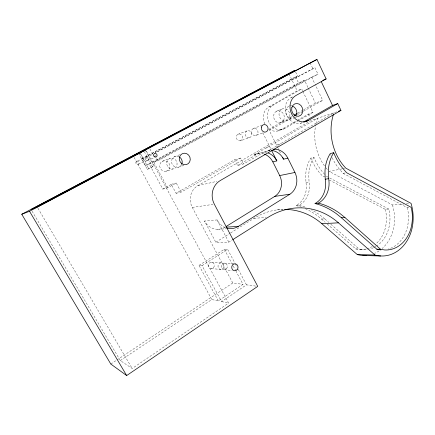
<?xml version="1.0" encoding="UTF-8"?>
<svg xmlns="http://www.w3.org/2000/svg" width="435" height="435" viewBox="0 0 435 435"><rect width="100%" height="100%" fill="white"/><g stroke="black" fill="none" stroke-linecap="round" stroke-linejoin="round"><path stroke-width="0.33" stroke-dasharray="2.17 1.63" d="M291.912 116.874L289.395 117.793L289.748 116.841A6.269 5.372 72.6 0 0 285.849 108.913A6.269 5.372 72.6 0 0 279.188 112.66A6.269 5.372 72.6 0 0 283.103 120.582L284.039 120.805L290.879 118.331L289.922 118.097A6.4 5.448 72.8 0 1 285.779 111.877A6.4 5.448 72.8 0 1 289.416 106.037M313.988 157.339L313.162 158.639A31.353 26.345 81.7 0 0 308.796 175.653L309.035 181.971A21.674 18.874 81.3 0 1 299.122 205.26L296.104 205.586A21.489 18.754 81.3 0 0 305.963 182.493L305.723 176.229A31.092 26.198 81.7 0 1 310.068 159.351L310.889 158.063L313.988 157.339L314.26 158.09A50.449 41.494 78.5 0 0 322.449 171.89L325.065 174.816M32.114 211.231L120.299 360.561L132.18 368.483L228.647 303.075L145.986 150.369M120.299 360.561L211.801 299.546L218.359 300.922L243.018 284.37L236.053 271.293M218.359 300.922L199.012 265.388L202.058 265.649L221.594 301.596L246.482 284.843L256.416 286.197M110.816 364.051L116.46 360.3M117.026 359.924L232.774 282.973L243.018 284.37M202.058 265.649L227.619 249.369L234.851 262.968M199.012 265.388L224.335 249.304L227.619 249.369M225.46 227.608A16.927 15.464 83.4 0 1 217.038 219.941L204.493 221.04L215.809 242.219L228.81 242.148L232.241 239.979M215.809 242.219L230.028 233.323M230.593 232.964L253.909 218.381A71.541 62.602 -85.1 0 1 282.587 209.425M295.648 72.052L297.507 75.929L141.805 158.835L145.48 165.588L149.254 164.115L162.804 189.084L171.259 184.32L176.077 193.26L234.688 159.748L237.635 165.49L243.763 163.854L264.089 152.087L268.156 150.923A16.378 14.36 77.9 0 1 271.663 149.531L267.558 150.711M268.156 150.923L333.993 112.752M263.855 153.963A15.655 13.876 77.5 0 0 253.828 155.034L317.594 118.271A44.604 36.681 78.5 0 0 315.93 123.98M237.635 165.49L257.64 153.941A15.845 14.007 77.6 0 1 266.552 152.544M232.774 282.973L192.27 207.424A15.954 14.812 79.3 0 1 197.8 185.712L311.416 120.348L337.158 111.686M176.077 193.26L181.15 192.15L240.767 157.992L243.763 163.854M269.058 129.021A12.941 11.174 72.2 0 0 280.412 129.973L284.74 128.504L297.676 121.137M298.269 120.799L312.972 112.426L302.825 91.306M264.839 123.964A12.941 11.174 72.2 0 1 268.993 106.852L297.187 90.833L301.662 88.892L302.532 90.703M268.993 106.852L273.207 105.074L301.662 88.892M280.412 129.973L296.73 120.691M297.312 120.359L308.382 114.057L312.972 112.426M268.683 129.456L284.039 120.805M289.395 117.793L291.76 116.46M297.676 113.127L303.005 110.126M303.597 109.794L315.429 103.128L322.71 100.371L315.13 84.428M162.804 189.084L167.627 187.876L176.24 183.015L181.15 192.15M290.879 118.331L269.292 130.505L277.949 147.9M297.486 114.601L302.765 111.621M303.353 111.289L322.71 100.371M302.14 122.779A13.828 11.723 73 0 1 286.551 115.014A13.828 11.723 73 0 1 291.222 97.467L292.972 96.51M138.482 153.131L147.318 169.373L153.941 166.04L145.736 150.885M147.318 169.373L153.941 166.04M145.48 165.588L298.6 82.993L304.511 80.306L307.958 87.517M149.254 164.115L304.511 80.306M167.627 187.876L153.816 162.342L311.634 77.071L317.996 74.184L314.902 67.653L155.116 152.854M153.816 162.342L157.916 160.743L317.996 74.184M141.805 158.835L297.507 75.929M154.044 153.566L314.902 67.653M136.666 161.303A1.691 1.604 56.6 0 1 138.89 162.032L139.108 162.875A1.691 1.604 56.6 0 1 136.655 164.185L136.063 163.544A1.691 1.604 56.6 0 1 136.666 161.303L144.425 157.97A1.756 1.658 58.5 0 1 146.731 158.731L146.954 159.607A1.756 1.658 58.5 0 1 144.42 160.966L143.8 160.297A1.756 1.658 58.5 0 1 144.425 157.97M145.904 157.334A1.773 1.669 58.8 0 1 148.226 158.101L148.449 158.987A1.773 1.669 58.8 0 1 145.899 160.352L145.279 159.678A1.773 1.669 58.8 0 1 145.904 157.334L152.636 154.441M291.222 97.467L292.423 96.961M138.286 164.267L146.106 161.059M147.595 160.444L154.371 157.666M276.274 111.311L281.739 109.131M289.715 105.944L292.657 104.77M162.271 161.309L170.558 158.171M174.234 156.774L179.655 154.724M237.896 134.301L247.618 130.674M253.099 128.624L262.387 125.16M280.406 122.828A6.166 5.307 72.4 0 0 282.755 112.877A6.166 5.307 72.4 0 0 273.756 114.796A6.166 5.307 72.4 0 0 280.406 122.828L293.674 118.048M294.305 117.82L296.833 116.912M240.31 140.842A3.518 3.127 71.4 0 0 241.713 135.144A3.518 3.127 71.4 0 0 236.417 136.307A3.518 3.127 71.4 0 0 240.31 140.842L249.309 137.71A3.621 3.203 71.8 0 0 250.739 131.838A3.621 3.203 71.8 0 0 245.318 133.028A3.621 3.203 71.8 0 0 249.309 137.71M255.617 135.513A3.697 3.252 72.1 0 0 257.069 129.527A3.697 3.252 72.1 0 0 251.56 130.728A3.697 3.252 72.1 0 0 255.617 135.513L264.344 132.479M277.693 131.017L282 129.559M300.384 123.333L301.613 122.915M166.126 171.227A5.367 5.041 64.9 0 0 168.399 162.467A5.367 5.041 64.9 0 0 159.868 164.43A5.367 5.041 64.9 0 0 166.126 171.227L173.255 168.894A5.541 5.182 65.9 0 0 175.588 159.852A5.541 5.182 65.9 0 0 166.822 161.869A5.541 5.182 65.9 0 0 173.255 168.894M178.268 167.252L184.995 165.05M265.91 148.069L269.836 146.899M276.47 144.92L280.657 143.675M234.688 159.748L240.767 157.992M257.215 153.691L261.06 152.587M253.828 155.034L257.64 153.941M171.259 184.32L176.24 183.015M197.8 185.712L216.934 181.33M342.002 168.916L329.083 171.346L392.468 204.967L403.745 203.993M342.644 168.791L344.585 168.427M325.103 176.507L323.2 176.844L319.295 172.494A50.036 41.271 78.4 0 1 311.161 158.808L310.889 158.063M332.144 157.769A52.613 42.646 78.7 0 0 339.039 168.736L343.09 173.326L345.439 172.912M305.963 182.493L309.035 181.971M192.27 207.424L212.992 204.385M277.22 209.877L284.479 209.137M406.399 203.759L409.716 203.477M253.909 218.381L266.329 217.364M329.219 179.998L385.214 209.327L388.732 209.056C390.57 215.575 390.287 222.557 388.564 229.076A31.88 26.307 86.4 0 1 376.775 245.867M343.09 173.326L407.22 207.615L410.455 207.359M305.256 208.675A77.082 67.61 -85 0 1 316.522 215.086L321.557 219.066L324.728 218.859L328.773 222.405M217.543 229.299L226.026 228.848M327.163 223.971L355.721 248.94L359.098 248.983L363.094 249.657A31.88 26.307 86.4 0 0 367.271 249.494M355.721 248.94L359.701 249.608L363.094 249.657M211.405 262.202L221.029 262.87M224.286 263.099L234.22 263.789M211.405 268.574L221.034 269.477M224.291 269.782L232.241 270.521M221.594 301.596L228.647 303.075M296.104 205.586L299.22 206.397A77.082 67.61 -85 0 1 301.662 207.229M299.122 205.26L302.254 206.076A77.751 68.05 -85.1 0 1 305.321 207.147M388.732 209.056L326.375 176.278L325.505 175.305M324.728 218.859L319.665 214.841A77.751 68.05 -85.1 0 0 311.275 209.762M321.557 219.066L325.124 222.187M330.796 224.177L359.098 248.983M37.943 208.202L132.18 368.483M134.127 157.41L211.801 299.546M139.923 152.457L148.819 168.823M140.592 153.914L142.99 158.324M144.257 151.57L152.408 166.605M154.936 155.219L157.916 160.743M149.912 148.917L152.723 154.131M235.161 263.561L237.048 267.106M238.309 269.472L246.482 284.843M224.335 249.304L232.883 265.35M233.203 265.943L235.737 270.7M217.038 219.941L228.81 242.148M262.773 132.784L271.293 149.814M278.242 148.493L279.134 150.276M279.428 150.874L280.907 153.849M289.068 73.999L297.187 90.833M308.382 114.057L310.041 117.488M295.631 76.821L298.6 82.993M308.246 88.115L315.429 103.128M311.634 77.071L314.837 83.819M310.095 62.841L312.841 68.632M385.214 209.327C387.036 215.798 386.753 222.725 385.04 229.191A31.619 26.165 86.4 0 1 375.296 244.388M392.468 204.967C395.056 213.427 395.23 222.541 392.881 231.077A37.682 31.097 86.4 0 1 382.137 248.537M407.22 207.615C409.107 214.411 408.829 221.671 407.068 228.462A33.234 27.03 86.4 0 1 388.232 249.114M181.504 164.821A5.66 5.274 66.6 0 1 174.201 166.475A5.66 5.274 66.6 0 1 172.26 158.715A5.66 5.274 66.6 0 1 179.568 157.089M224.966 227.206A16.149 14.904 83.2 0 1 204.493 221.04M264.089 152.087A16.171 14.224 77.8 0 1 270.026 150.39M327.316 169.443A44.604 36.681 78.5 0 1 326.049 167.937M324.445 165.822A44.604 36.681 78.5 0 1 315.788 124.638M284.74 128.504A13.11 11.277 72.4 0 1 268.993 122.355A13.11 11.277 72.4 0 1 273.207 105.074M331.084 155.474A52.613 42.646 78.7 0 1 330.589 154.305M372.278 246.498A31.619 26.165 86.4 0 1 367.086 248.755M366.433 248.94A31.619 26.165 86.4 0 1 359.701 249.608M379.026 250.919A37.682 31.097 86.4 0 1 374.535 253.366M375.737 246.52A31.88 26.307 86.4 0 1 374.127 247.39M373.578 247.651A31.88 26.307 86.4 0 1 369.614 249.048M226.445 268.765A3.344 3.067 -84.6 0 0 225.08 263.197A3.344 3.067 -84.6 0 0 221.317 267.351A3.344 3.067 -84.6 0 0 226.445 268.765M213.482 267.612A3.192 2.953 -84 0 0 212.166 262.3A3.192 2.953 -84 0 0 208.544 266.258A3.192 2.953 -84 0 0 213.482 267.612M223.171 268.477A3.306 3.034 -84.4 0 0 221.817 262.974A3.306 3.034 -84.4 0 0 218.087 267.074A3.306 3.034 -84.4 0 0 223.171 268.477"/><path stroke-width="0.65" d="M333.743 152.718L332.895 154.082A33.006 27.274 81.9 0 0 328.381 171.994L328.637 178.649A22.859 19.613 81.6 0 1 318.366 203.172L315.016 203.536A22.653 19.488 81.5 0 0 325.228 179.231L324.972 172.63A32.717 27.117 81.9 0 1 329.458 154.876L330.306 153.522L333.743 152.718L334.031 153.511A53.07 42.886 78.8 0 0 342.535 168.073L346.608 172.706L411.102 207.31C413 214.167 412.723 221.486 410.955 228.337A33.522 27.177 86.4 0 1 384.692 249.967L380.56 249.26L376.83 249.211L341.431 217.766L336.212 213.569A81.307 70.329 -85.5 0 0 318.251 204.396L315.016 203.536M337.75 103.59L308.181 120.56A14.023 11.837 73.1 0 1 291.624 113.878A14.023 11.837 73.1 0 1 296.034 95.434L326.136 78.936L316.952 59.443L145.105 149.722L139.923 152.457L145.66 149.776L37.252 207.033L31.081 209.48L294.848 70.388L21.75 214.259L110.816 364.051L126.672 375.557L257.743 286.377L214.33 204.189A17.357 15.85 80.1 0 1 220.23 180.574L340.964 110.408L337.75 103.59L332.53 105.449L303.82 121.898M232.812 239.614L268.292 217.201A74.809 64.695 -85.5 0 1 338.457 222.823L374.932 255.013A39.286 31.951 86.4 0 0 411.499 230.555C413.897 221.66 413.707 212.177 411.042 203.357L345.874 168.187A46.518 37.704 78.7 0 1 333.607 113.878M226.575 227.994A16.927 15.464 83.4 0 0 238.298 226.423L289.868 194.227A16.274 14.241 80.2 0 0 294.935 172.472L287.829 158.139A16.378 14.36 77.9 0 0 273.523 149.243M226.108 226.499L274.779 196.386L289.868 194.227M294.131 115.123L297.089 113.459M21.75 214.259L29.526 211.285L316.952 59.443M322.732 80.404L326.136 78.936M294.424 115.955L296.311 115.264L296.67 114.296A6.4 5.448 72.8 0 0 292.744 106.216M303.853 122.028L308.181 120.56M338.43 111.262L340.964 110.408M264.442 154.159A15.655 13.876 77.5 0 1 272.837 161.88L276.829 160.885L271.581 150.396M271.271 150.418A16.171 14.224 77.8 0 1 283.571 159.205L287.829 158.139M274.779 196.386A15.562 13.773 80 0 0 279.705 175.566L294.935 172.472M325.228 179.231L328.637 178.649M341.431 217.766L344.95 217.538L380.56 249.26M226.298 227.124L238.298 226.423M284.599 209.393A71.541 62.602 -85.1 0 1 321.835 223.704L338.457 222.823M321.835 223.704L357.249 254.551L374.932 255.013M362.882 255.47L380.728 255.976M376.83 249.211L380.94 249.913M318.366 203.172L321.623 204.037A82.057 70.802 -85.5 0 1 339.697 213.302L344.95 217.538M29.526 211.285L126.672 375.557M272.837 161.88L279.705 175.566M282.685 157.416L283.571 159.205M321.318 81.747L332.53 105.449M179.568 157.089A5.66 5.274 66.6 0 1 181.716 164.403M268.351 153.066A15.845 14.007 77.6 0 1 276.829 160.885M366.651 255.394A37.682 31.097 86.4 0 1 357.249 254.551M154.458 156.801L153.816 156.1A1.843 1.729 60.6 0 1 154.468 153.658A1.843 1.729 60.6 0 1 156.866 154.463L157.1 155.387A1.843 1.729 60.6 0 1 154.458 156.801M179.476 157.204A5.851 5.427 67.5 0 0 186.218 164.647A5.851 5.427 67.5 0 0 188.654 155.105A5.851 5.427 67.5 0 0 179.476 157.204M261.43 127.096A3.817 3.328 72.5 0 0 265.589 132.044A3.817 3.328 72.5 0 0 267.074 125.867A3.817 3.328 72.5 0 0 261.43 127.096M291.798 107.728A6.509 5.514 73 0 0 298.731 116.227A6.509 5.514 73 0 0 301.156 105.754A6.509 5.514 73 0 0 291.798 107.728M237.113 269.716A3.469 3.154 -85 0 0 235.699 263.936A3.469 3.154 -85 0 0 231.828 268.254A3.469 3.154 -85 0 0 237.113 269.716"/></g></svg>
